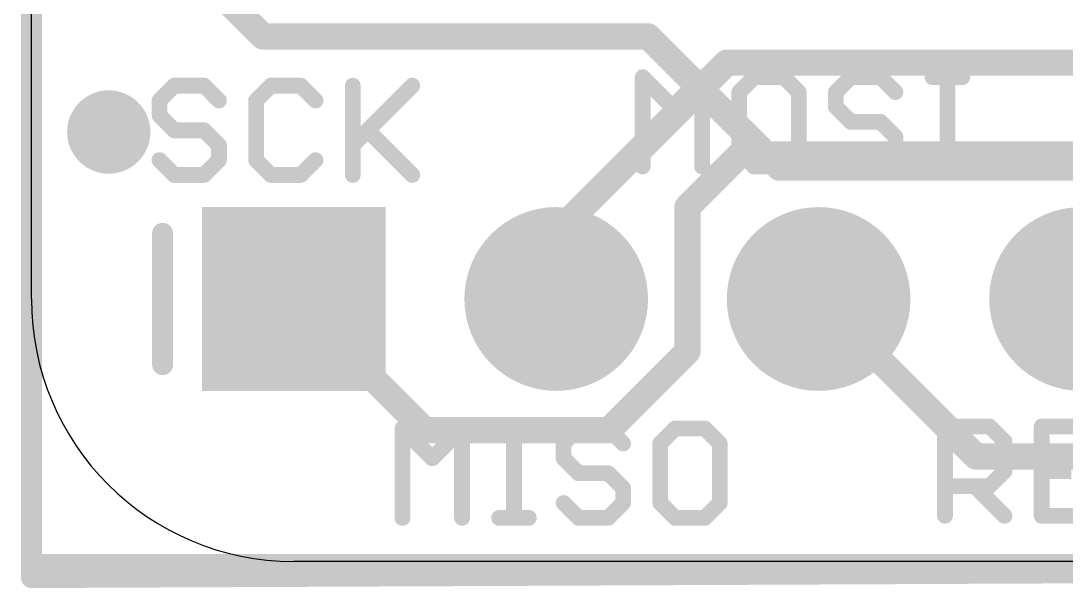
# Model space of a CAD drawing. Extents: x -0.1 to 28.1, y -0.3 to 29.2.
# Drawn here: x -0.1 to 10.02, y -0.26 to 5.23 of the extents above; entities that cross this region are included whole.
import ezdxf

# ---------------------------------------------------------------- set-up
doc = ezdxf.new("R2010")
doc.units = 0
for name, color, linetype in [('1', 12, 'CONTINUOUS'), ('16', 132, 'CONTINUOUS'), ('17', 110, 'CONTINUOUS'), ('18', 110, 'CONTINUOUS'), ('20', 53, 'CONTINUOUS'), ('21', 40, 'CONTINUOUS'), ('51', 253, 'CONTINUOUS')]:
    doc.layers.add(name, color=color, linetype=linetype)

# ---------------------------------------------------------------- blocks, each defined once
blk = doc.blocks.new('RECT')
blk.add_solid([(-0.5, -0.5), (0.5, -0.5), (-0.5, 0.5), (0.5, 0.5)])
blk = doc.blocks.new('SQUAREP')
blk.add_solid([(-0.5, -0.5), (0.5, -0.5), (-0.5, 0.5), (0.5, 0.5)])
blk = doc.blocks.new('ROUNDP')
at = {"const_width": 0.5}
blk.add_lwpolyline([(0, -0.25, 1), (0, 0.25, 1), (0, -0.25)], format="xyb", dxfattribs=at)
blk = doc.blocks.new('ROUNDV')
at = {"const_width": 0.5}
blk.add_lwpolyline([(0, -0.25, 1), (0, 0.25, 1), (0, -0.25)], format="xyb", dxfattribs=at)

msp = doc.modelspace()

# ---------------------------------------------------------------- linework, layer by layer
at = {"layer": '1'}
for points, const_width in [([(0, -0.028), (0, 19.702)], 0.2032), ([(1.665, 5.656), (2.241, 5.08)], 0.254), ([(2.241, 5.08), (5.969, 5.08)], 0.254), ([(5.969, 5.08), (7.239, 3.81)], 0.254), ([(7.239, 3.81), (11.557, 3.81)], 0.254), ([(27.888, -0.028), (0, -0.028)], 0.2032)]:
    msp.add_lwpolyline(points, dxfattribs=dict(at, const_width=const_width))
for points, const_width in [([(2.241, 5.1435, 1), (2.241, 5.0165)], 0.127), ([(2.1961, 5.0351, 1), (2.2859, 5.1249)], 0.127), ([(6.0139, 5.1249, 1), (5.9241, 5.0351)], 0.127), ([(5.969, 5.0165, 1), (5.969, 5.1435)], 0.127), ([(7.239, 3.8735, 1), (7.239, 3.7465)], 0.127), ([(7.1941, 3.7651, 1), (7.2839, 3.8549)], 0.127), ([(0, 0.0228, 1), (0, -0.0788)], 0.1016), ([(-0.0508, -0.028, 1), (0.0508, -0.028)], 0.1016)]:
    msp.add_lwpolyline(points, format="xyb", dxfattribs=dict(at, const_width=const_width))
at = {"layer": '16'}
for points, const_width in [([(0, -0.155), (0, 19.638)], 0.2032), ([(6.731, 4.826), (5.08, 3.175)], 0.254), ([(15.875, 4.826), (6.731, 4.826)], 0.254), ([(6.858, 3.937), (6.35, 3.429)], 0.254), ([(10.541, 3.937), (6.858, 3.937)], 0.254), ([(6.35, 3.429), (6.35, 2.032)], 0.254), ([(5.08, 3.175), (5.08, 2.54)], 0.254), ([(3.81, 1.27), (2.54, 2.54)], 0.254), ([(9.144, 1.016), (7.62, 2.54)], 0.254), ([(6.35, 2.032), (5.588, 1.27)], 0.254), ([(5.588, 1.27), (3.81, 1.27)], 0.254), ([(16.51, 1.016), (9.144, 1.016)], 0.254), ([(28.015, -0.028), (0, -0.155)], 0.2032)]:
    msp.add_lwpolyline(points, dxfattribs=dict(at, const_width=const_width))
for points, const_width in [([(6.731, 4.8895, 1), (6.731, 4.7625)], 0.127), ([(6.7759, 4.7811, 1), (6.6861, 4.8709)], 0.127), ([(6.858, 4.0005, 1), (6.858, 3.8735)], 0.127), ([(6.9029, 3.8921, 1), (6.8131, 3.9819)], 0.127), ([(6.4135, 3.429, 1), (6.2865, 3.429)], 0.127), ([(6.3051, 3.4739, 1), (6.3949, 3.3841)], 0.127), ([(5.1435, 3.175, 1), (5.0165, 3.175)], 0.127), ([(5.0351, 3.2199, 1), (5.1249, 3.1301)], 0.127), ([(2.5849, 2.5849, 1), (2.4951, 2.4951)], 0.127), ([(7.6649, 2.5849, 1), (7.5751, 2.4951)], 0.127), ([(5.0165, 2.54, 1), (5.1435, 2.54)], 0.127), ([(6.3949, 1.9871, 1), (6.3051, 2.0769)], 0.127), ([(6.2865, 2.032, 1), (6.4135, 2.032)], 0.127), ([(3.81, 1.3335, 1), (3.81, 1.2065)], 0.127), ([(3.7651, 1.2251, 1), (3.8549, 1.3149)], 0.127), ([(5.5431, 1.3149, 1), (5.6329, 1.2251)], 0.127), ([(5.588, 1.2065, 1), (5.588, 1.3335)], 0.127), ([(9.144, 1.0795, 1), (9.144, 0.9525)], 0.127), ([(9.0991, 0.9711, 1), (9.1889, 1.0609)], 0.127), ([(-0.0002, -0.1042, 1), (0.0002, -0.2058)], 0.1016), ([(-0.0508, -0.155, 1), (0.0508, -0.155)], 0.1016)]:
    msp.add_lwpolyline(points, format="xyb", dxfattribs=dict(at, const_width=const_width))
at = {"layer": '20'}
for p, q in [((0, 2.54), (0, 26.67)), ((25.4, 0), (2.54, 0))]:
    msp.add_line(p, q, dxfattribs=at)
msp.add_arc((2.54, 2.54), 2.54, 180, 270, dxfattribs=at)
at = {"layer": '21', "const_width": 0.0762}
for points in [[(5.9434, 4.7125, 1), (5.8895, 4.6586)], [(5.9546, 4.6855, 1), (5.8784, 4.6855)], [(6.5308, 4.6855, 1), (6.4546, 4.6855)], [(6.5196, 4.6586, 1), (6.4658, 4.7125)], [(6.9961, 4.7236, 1), (6.9961, 4.6474)], [(7.023, 4.6586, 1), (6.9691, 4.7125)], [(7.3111, 4.7125, 1), (7.2572, 4.6586)], [(7.2842, 4.6474, 1), (7.2842, 4.7236)], [(7.9316, 4.7236, 1), (7.9316, 4.6474)], [(7.9585, 4.6586, 1), (7.9046, 4.7125)], [(8.2466, 4.7125, 1), (8.1927, 4.6586)], [(8.2197, 4.6474, 1), (8.2197, 4.7236)], [(8.723, 4.7236, 1), (8.723, 4.6474)], [(8.9052, 4.6855, 1), (8.829, 4.6855)], [(9.0112, 4.6474, 1), (9.0112, 4.7236)], [(1.3836, 4.642, 1), (1.3836, 4.5658)], [(1.4105, 4.577, 1), (1.3566, 4.6309)], [(1.6986, 4.6309, 1), (1.6447, 4.577)], [(1.6717, 4.5658, 1), (1.6717, 4.642)], [(2.3191, 4.642, 1), (2.3191, 4.5658)], [(2.346, 4.577, 1), (2.2922, 4.6309)], [(2.6342, 4.6309, 1), (2.5803, 4.577)], [(2.6072, 4.5658, 1), (2.6072, 4.642)], [(3.1487, 4.6039, 1), (3.0725, 4.6039)], [(3.7137, 4.577, 1), (3.6598, 4.6309)], [(6.8901, 4.5415, 1), (6.8139, 4.5415)], [(6.8251, 4.5684, 1), (6.8789, 4.5145)], [(7.4663, 4.5415, 1), (7.3901, 4.5415)], [(7.4013, 4.5145, 1), (7.4552, 4.5684)], [(7.8256, 4.5415, 1), (7.7494, 4.5415)], [(7.7606, 4.5684, 1), (7.8145, 4.5145)], [(8.3368, 4.5145, 1), (8.3907, 4.5684)], [(1.2776, 4.4599, 1), (1.2014, 4.4599)], [(1.2126, 4.4868, 1), (1.2665, 4.4329)], [(1.7888, 4.4329, 1), (1.8427, 4.4868)], [(2.2131, 4.4599, 1), (2.1369, 4.4599)], [(2.1481, 4.4868, 1), (2.202, 4.4329)], [(2.7243, 4.4329, 1), (2.7782, 4.4868)], [(6.1777, 4.4244, 1), (6.2315, 4.3705)], [(6.1777, 4.3705, 1), (6.2315, 4.4244)], [(7.8145, 4.4244, 1), (7.7606, 4.3705)], [(1.2665, 4.3428, 1), (1.2126, 4.2889)], [(1.2014, 4.3158, 1), (1.2776, 4.3158)], [(7.7494, 4.3974, 1), (7.8256, 4.3974)], [(7.9316, 4.2915, 1), (7.9316, 4.2153)], [(7.9046, 4.2264, 1), (7.9585, 4.2803)], [(8.2466, 4.2803, 1), (8.1927, 4.2264)], [(8.2197, 4.2153, 1), (8.2197, 4.2915)], [(1.3836, 4.2099, 1), (1.3836, 4.1337)], [(1.3566, 4.1448, 1), (1.4105, 4.1987)], [(1.6986, 4.1987, 1), (1.6447, 4.1448)], [(1.6717, 4.1337, 1), (1.6717, 4.2099)], [(3.2816, 4.1987, 1), (3.2277, 4.1448)], [(8.4018, 4.1093, 1), (8.3256, 4.1093)], [(8.3368, 4.0824, 1), (8.3907, 4.1363)], [(1.8538, 4.0277, 1), (1.7776, 4.0277)], [(1.7888, 4.0008, 1), (1.8427, 4.0547)], [(3.0836, 4.0547, 1), (3.1375, 4.0008)], [(1.2665, 3.9106, 1), (1.2126, 3.8567)], [(1.8427, 3.8567, 1), (1.7888, 3.9106)], [(2.202, 3.9106, 1), (2.1481, 3.8567)], [(2.7782, 3.8567, 1), (2.7243, 3.9106)], [(6.8789, 3.9922, 1), (6.8251, 3.9383)], [(6.8139, 3.9653, 1), (6.8901, 3.9653)], [(7.3901, 3.9653, 1), (7.4663, 3.9653)], [(7.4552, 3.9383, 1), (7.4013, 3.9922)], [(7.8145, 3.9922, 1), (7.7606, 3.9383)], [(8.3256, 3.9653, 1), (8.4018, 3.9653)], [(8.3907, 3.9383, 1), (8.3368, 3.9922)], [(1.7776, 3.8837, 1), (1.8538, 3.8837)], [(2.1369, 3.8837, 1), (2.2131, 3.8837)], [(5.8784, 3.8212, 1), (5.9546, 3.8212)], [(6.4546, 3.8212, 1), (6.5308, 3.8212)], [(6.9961, 3.8593, 1), (6.9961, 3.7831)], [(6.9691, 3.7943, 1), (7.023, 3.8481)], [(7.2572, 3.8481, 1), (7.3111, 3.7943)], [(7.2842, 3.7831, 1), (7.2842, 3.8593)], [(7.9316, 3.8593, 1), (7.9316, 3.7831)], [(7.9046, 3.7943, 1), (7.9585, 3.8481)], [(8.1927, 3.8481, 1), (8.2466, 3.7943)], [(8.2197, 3.7831, 1), (8.2197, 3.8593)], [(8.723, 3.8593, 1), (8.723, 3.7831)], [(8.829, 3.8212, 1), (8.9052, 3.8212)], [(9.0112, 3.7831, 1), (9.0112, 3.8593)], [(1.3836, 3.7777, 1), (1.3836, 3.7015)], [(1.3566, 3.7127, 1), (1.4105, 3.7665)], [(1.6447, 3.7665, 1), (1.6986, 3.7127)], [(1.6717, 3.7015, 1), (1.6717, 3.7777)], [(2.3191, 3.7777, 1), (2.3191, 3.7015)], [(2.2922, 3.7127, 1), (2.346, 3.7665)], [(2.5803, 3.7665, 1), (2.6342, 3.7127)], [(2.6072, 3.7015, 1), (2.6072, 3.7777)], [(3.0725, 3.7396, 1), (3.1487, 3.7396)], [(3.6598, 3.7127, 1), (3.7137, 3.7665)], [(3.619, 1.3135, 1), (3.5651, 1.2596)], [(3.6302, 1.2865, 1), (3.554, 1.2865)], [(4.2064, 1.2865, 1), (4.1302, 1.2865)], [(4.1952, 1.2596, 1), (4.1414, 1.3135)], [(4.5276, 1.3246, 1), (4.5276, 1.2484)], [(4.7098, 1.2865, 1), (4.6336, 1.2865)], [(4.8157, 1.2484, 1), (4.8157, 1.3246)], [(5.2953, 1.3246, 1), (5.2953, 1.2484)], [(5.3223, 1.2596, 1), (5.2684, 1.3135)], [(5.6104, 1.3135, 1), (5.5565, 1.2596)], [(5.5834, 1.2484, 1), (5.5834, 1.3246)], [(6.2309, 1.3246, 1), (6.2309, 1.2484)], [(6.2578, 1.2596, 1), (6.2039, 1.3135)], [(6.5459, 1.3135, 1), (6.492, 1.2596)], [(6.519, 1.2484, 1), (6.519, 1.3246)], [(8.8814, 1.3065, 1), (8.8052, 1.3065)], [(8.8433, 1.3446, 1), (8.8433, 1.2684)], [(9.3024, 1.3335, 1), (9.2485, 1.2796)], [(9.2755, 1.2684, 1), (9.2755, 1.3446)], [(9.7788, 1.3446, 1), (9.7788, 1.2684)], [(9.8169, 1.3065, 1), (9.7407, 1.3065)], [(5.1894, 1.1425, 1), (5.1132, 1.1425)], [(6.1249, 1.1425, 1), (6.0487, 1.1425)], [(6.7011, 1.1425, 1), (6.6249, 1.1425)], [(9.4576, 1.1625, 1), (9.3814, 1.1625)], [(9.3926, 1.1355, 1), (9.4465, 1.1894)], [(5.1243, 1.1694, 1), (5.1782, 1.1155)], [(5.7006, 1.1155, 1), (5.7544, 1.1694)], [(6.0599, 1.1694, 1), (6.1137, 1.1155)], [(6.6361, 1.1155, 1), (6.69, 1.1694)], [(3.8533, 1.0254, 1), (3.9071, 0.9715)], [(3.8533, 0.9715, 1), (3.9071, 1.0254)], [(5.1782, 1.0254, 1), (5.1243, 0.9715)], [(5.1132, 0.9984, 1), (5.1894, 0.9984)], [(5.2953, 0.8925, 1), (5.2953, 0.8163)], [(5.2684, 0.8274, 1), (5.3223, 0.8813)], [(5.6104, 0.8813, 1), (5.5565, 0.8274)], [(5.5834, 0.8163, 1), (5.5834, 0.8925)], [(9.3814, 0.8744, 1), (9.4576, 0.8744)], [(9.4465, 0.8474, 1), (9.3926, 0.9013)], [(9.7788, 0.9125, 1), (9.7788, 0.8363)], [(5.7656, 0.7103, 1), (5.6894, 0.7103)], [(5.7006, 0.6834, 1), (5.7544, 0.7373)], [(8.8433, 0.7684, 1), (8.8433, 0.6922)], [(9.1584, 0.7573, 1), (9.1045, 0.7034)], [(9.2485, 0.7573, 1), (9.3024, 0.7034)], [(9.2755, 0.6922, 1), (9.2755, 0.7684)], [(5.1782, 0.5932, 1), (5.1243, 0.5393)], [(5.7544, 0.5393, 1), (5.7006, 0.5932)], [(6.1137, 0.5932, 1), (6.0599, 0.5393)], [(6.69, 0.5393, 1), (6.6361, 0.5932)], [(5.6894, 0.5663, 1), (5.7656, 0.5663)], [(6.0487, 0.5663, 1), (6.1249, 0.5663)], [(6.6249, 0.5663, 1), (6.7011, 0.5663)], [(9.3926, 0.4153, 1), (9.4465, 0.4691)], [(9.7788, 0.4803, 1), (9.7788, 0.4041)], [(3.554, 0.4222, 1), (3.6302, 0.4222)], [(4.1302, 0.4222, 1), (4.2064, 0.4222)], [(4.5276, 0.4603, 1), (4.5276, 0.3841)], [(4.6336, 0.4222, 1), (4.7098, 0.4222)], [(4.8157, 0.3841, 1), (4.8157, 0.4603)], [(5.2953, 0.4603, 1), (5.2953, 0.3841)], [(5.2684, 0.3953, 1), (5.3223, 0.4491)], [(5.5565, 0.4491, 1), (5.6104, 0.3953)], [(5.5834, 0.3841, 1), (5.5834, 0.4603)], [(6.2309, 0.4603, 1), (6.2309, 0.3841)], [(6.2039, 0.3953, 1), (6.2578, 0.4491)], [(6.492, 0.4491, 1), (6.5459, 0.3953)], [(6.519, 0.3841, 1), (6.519, 0.4603)], [(8.8052, 0.4422, 1), (8.8814, 0.4422)], [(9.7407, 0.4422, 1), (9.8169, 0.4422)]]:
    msp.add_lwpolyline(points, format="xyb", dxfattribs=at)
at = {"layer": '21', "const_width": 0.1524}
for points in [[(5.9165, 3.8212), (5.9165, 4.6855)], [(5.9165, 4.6855), (6.2046, 4.3974)], [(6.2046, 4.3974), (6.4927, 4.6855)], [(6.4927, 4.6855), (6.4927, 3.8212)], [(6.9961, 4.6855), (6.852, 4.5415)], [(7.2842, 4.6855), (6.9961, 4.6855)], [(7.4282, 4.5415), (7.2842, 4.6855)], [(7.9316, 4.6855), (7.7875, 4.5415)], [(8.2197, 4.6855), (7.9316, 4.6855)], [(8.3637, 4.5415), (8.2197, 4.6855)], [(8.723, 4.6855), (9.0112, 4.6855)], [(8.8671, 3.8212), (8.8671, 4.6855)], [(1.3836, 4.6039), (1.2395, 4.4599)], [(1.6717, 4.6039), (1.3836, 4.6039)], [(1.8157, 4.4599), (1.6717, 4.6039)], [(2.3191, 4.6039), (2.175, 4.4599)], [(2.6072, 4.6039), (2.3191, 4.6039)], [(2.7513, 4.4599), (2.6072, 4.6039)], [(3.1106, 4.6039), (3.1106, 3.7396)], [(3.1106, 4.0277), (3.6868, 4.6039)], [(6.852, 4.5415), (6.852, 3.9653)], [(7.4282, 3.9653), (7.4282, 4.5415)], [(7.7875, 4.5415), (7.7875, 4.3974)], [(1.2395, 4.4599), (1.2395, 4.3158)], [(2.175, 4.4599), (2.175, 3.8837)], [(7.7875, 4.3974), (7.9316, 4.2534)], [(1.2395, 4.3158), (1.3836, 4.1718)], [(7.9316, 4.2534), (8.2197, 4.2534)], [(8.2197, 4.2534), (8.3637, 4.1093)], [(1.3836, 4.1718), (1.6717, 4.1718)], [(1.6717, 4.1718), (1.8157, 4.0277)], [(3.2546, 4.1718), (3.6868, 3.7396)], [(8.3637, 4.1093), (8.3637, 3.9653)], [(1.8157, 4.0277), (1.8157, 3.8837)], [(1.3836, 3.7396), (1.2395, 3.8837)], [(1.8157, 3.8837), (1.6717, 3.7396)], [(2.175, 3.8837), (2.3191, 3.7396)], [(2.6072, 3.7396), (2.7513, 3.8837)], [(6.852, 3.9653), (6.9961, 3.8212)], [(7.2842, 3.8212), (7.4282, 3.9653)], [(7.9316, 3.8212), (7.7875, 3.9653)], [(8.3637, 3.9653), (8.2197, 3.8212)], [(6.9961, 3.8212), (7.2842, 3.8212)], [(8.2197, 3.8212), (7.9316, 3.8212)], [(8.723, 3.8212), (9.0112, 3.8212)], [(1.6717, 3.7396), (1.3836, 3.7396)], [(2.3191, 3.7396), (2.6072, 3.7396)], [(3.5921, 0.4222), (3.5921, 1.2865)], [(3.5921, 1.2865), (3.8802, 0.9984)], [(3.8802, 0.9984), (4.1683, 1.2865)], [(4.1683, 1.2865), (4.1683, 0.4222)], [(4.5276, 1.2865), (4.8157, 1.2865)], [(4.6717, 0.4222), (4.6717, 1.2865)], [(5.2953, 1.2865), (5.1513, 1.1425)], [(5.5834, 1.2865), (5.2953, 1.2865)], [(5.7275, 1.1425), (5.5834, 1.2865)], [(6.2309, 1.2865), (6.0868, 1.1425)], [(6.519, 1.2865), (6.2309, 1.2865)], [(6.663, 1.1425), (6.519, 1.2865)], [(8.8433, 0.4422), (8.8433, 1.3065)], [(8.8433, 1.3065), (9.2755, 1.3065)], [(9.2755, 1.3065), (9.4195, 1.1625)], [(10.3551, 1.3065), (9.7788, 1.3065)], [(9.7788, 1.3065), (9.7788, 0.4422)], [(5.1513, 1.1425), (5.1513, 0.9984)], [(6.0868, 1.1425), (6.0868, 0.5663)], [(6.663, 0.5663), (6.663, 1.1425)], [(9.4195, 1.1625), (9.4195, 0.8744)], [(5.1513, 0.9984), (5.2953, 0.8544)], [(5.2953, 0.8544), (5.5834, 0.8544)], [(5.5834, 0.8544), (5.7275, 0.7103)], [(9.4195, 0.8744), (9.2755, 0.7303)], [(9.7788, 0.8744), (10.067, 0.8744)], [(5.7275, 0.7103), (5.7275, 0.5663)], [(9.2755, 0.7303), (8.8433, 0.7303)], [(9.1314, 0.7303), (9.4195, 0.4422)], [(5.2953, 0.4222), (5.1513, 0.5663)], [(5.7275, 0.5663), (5.5834, 0.4222)], [(6.0868, 0.5663), (6.2309, 0.4222)], [(6.519, 0.4222), (6.663, 0.5663)], [(9.7788, 0.4422), (10.3551, 0.4422)], [(4.5276, 0.4222), (4.8157, 0.4222)], [(5.5834, 0.4222), (5.2953, 0.4222)], [(6.2309, 0.4222), (6.519, 0.4222)]]:
    msp.add_lwpolyline(points, dxfattribs=at)
at = {"layer": '51', "const_width": 0.2032}
msp.add_lwpolyline([(1.27, 3.175), (1.27, 1.905)], dxfattribs=at)
at = {"layer": '51', "const_width": 0.1016}
for points in [[(1.3208, 3.175, 1), (1.2192, 3.175)], [(1.2192, 1.905, 1), (1.3208, 1.905)]]:
    msp.add_lwpolyline(points, format="xyb", dxfattribs=at)

# ---------------------------------------------------------------- block references
at = {"layer": '17', "xscale": 1.778, "yscale": 1.778, "rotation": 90}
for name, p in [('SQUAREP', (2.54, 2.54)), ('SQUAREP', (2.54, 2.54)), ('ROUNDP', (5.08, 2.54)), ('ROUNDP', (5.08, 2.54)), ('ROUNDP', (7.62, 2.54)), ('ROUNDP', (7.62, 2.54)), ('ROUNDP', (10.16, 2.54)), ('ROUNDP', (10.16, 2.54))]:
    msp.add_blockref(name, p, dxfattribs=at)
at = {"layer": '18', "xscale": 0.8064, "yscale": 0.8064}
msp.add_blockref('ROUNDV', (0.7486, 4.1552), dxfattribs=at)
msp.add_blockref('ROUNDV', (0.7486, 4.1552), dxfattribs=at)
at = {"layer": '51', "xscale": 0.508, "yscale": 0.508}
for p in [(2.54, 2.54), (5.08, 2.54), (7.62, 2.54), (10.16, 2.54)]:
    msp.add_blockref('RECT', p, dxfattribs=at)

doc.saveas('drawing.dxf')
